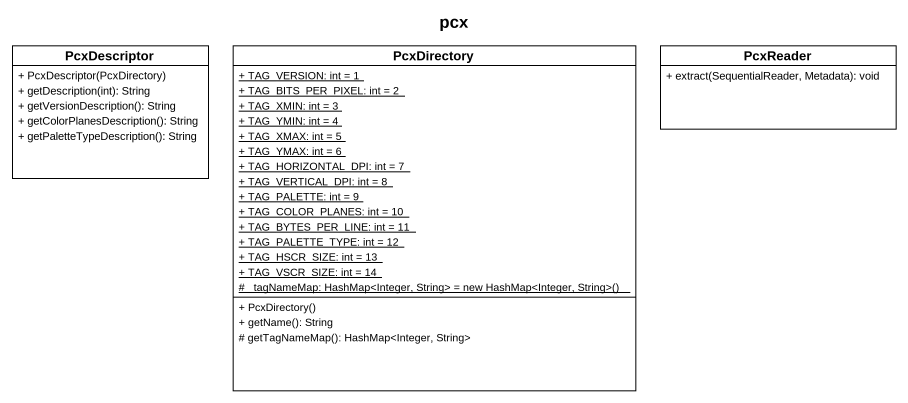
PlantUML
@startuml
title pcx
hide circle
hide empty members
skinparam classAttributeIconSize 0
class PcxDescriptor {
  + PcxDescriptor(PcxDirectory)
  + getDescription(int): String
  + getVersionDescription(): String
  + getColorPlanesDescription(): String
  + getPaletteTypeDescription(): String
}
class PcxDirectory {
  {static} + TAG_VERSION: int = 1
  {static} + TAG_BITS_PER_PIXEL: int = 2
  {static} + TAG_XMIN: int = 3
  {static} + TAG_YMIN: int = 4
  {static} + TAG_XMAX: int = 5
  {static} + TAG_YMAX: int = 6
  {static} + TAG_HORIZONTAL_DPI: int = 7
  {static} + TAG_VERTICAL_DPI: int = 8
  {static} + TAG_PALETTE: int = 9
  {static} + TAG_COLOR_PLANES: int = 10
  {static} + TAG_BYTES_PER_LINE: int = 11
  {static} + TAG_PALETTE_TYPE: int = 12
  {static} + TAG_HSCR_SIZE: int = 13
  {static} + TAG_VSCR_SIZE: int = 14
  {static} {field} # _tagNameMap: HashMap<Integer, String> = new HashMap<Integer, String>()
  + PcxDirectory()
  + getName(): String
  # getTagNameMap(): HashMap<Integer, String>
}
class PcxReader {
  + extract(SequentialReader, Metadata): void
}
@enduml
